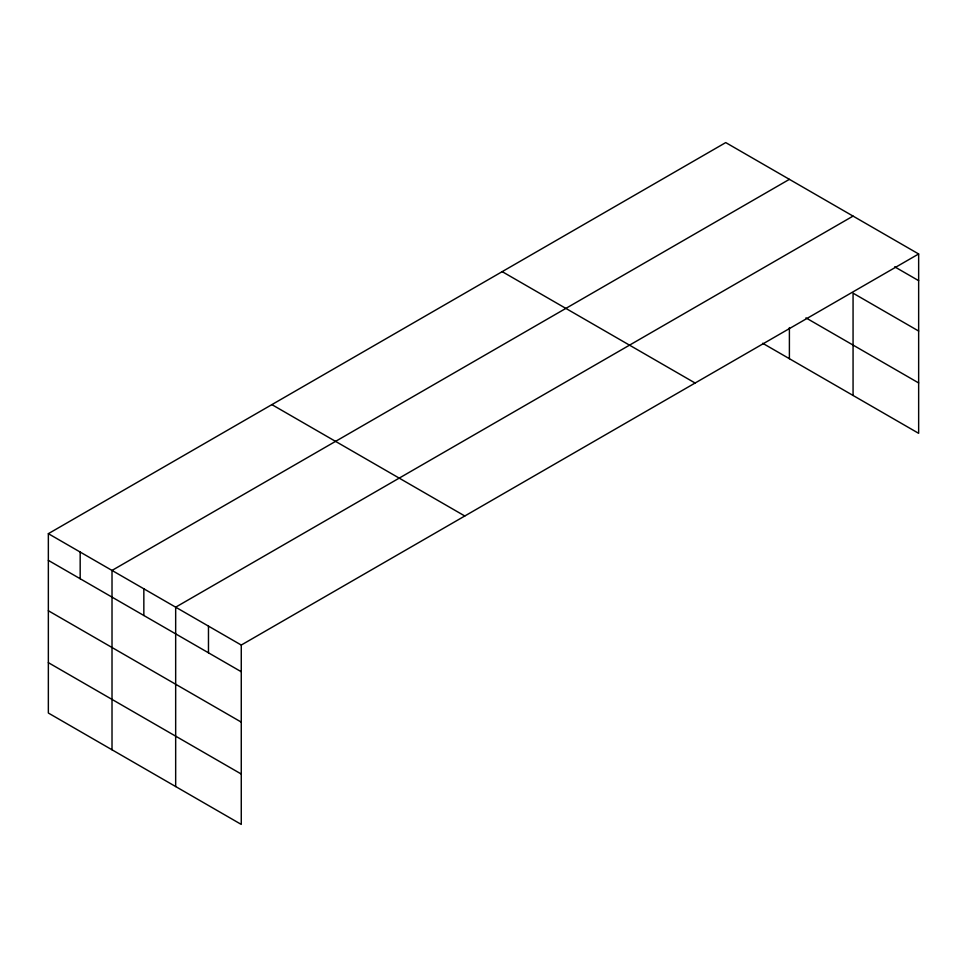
<?xml version="1.0" encoding="UTF-8"?>
<svg xmlns="http://www.w3.org/2000/svg" width="967" height="967" viewBox="0 0 967 967"><rect width="100%" height="100%" fill="white"/><g stroke="black" fill="none" stroke-linecap="round" stroke-linejoin="round"><path stroke-width="1.45" d="M48.35 533.675L241.266 645.049L241.266 824.416L48.35 713.03L48.35 533.675L725.733 142.584L918.65 253.97L918.65 433.325L762.661 343.261M789.398 179.342L112.015 570.433L112.015 749.788M853.063 216.1L175.668 607.179L175.668 786.546M241.266 645.049L918.65 253.97M894.68 266.819L918.65 280.66M918.65 331.04L853.063 293.17L853.063 395.455M805.946 317.877L918.65 382.944M502.199 271.642L695.116 383.029M271.884 404.617L464.801 515.991M48.35 560.364L241.266 671.739M48.35 610.745L241.266 722.119M48.35 662.649L241.266 774.035M789.398 327.583L789.398 358.697M208.473 626.12L208.473 652.81M143.841 588.806L143.841 615.495M80.176 552.048L80.176 578.737"/></g></svg>
